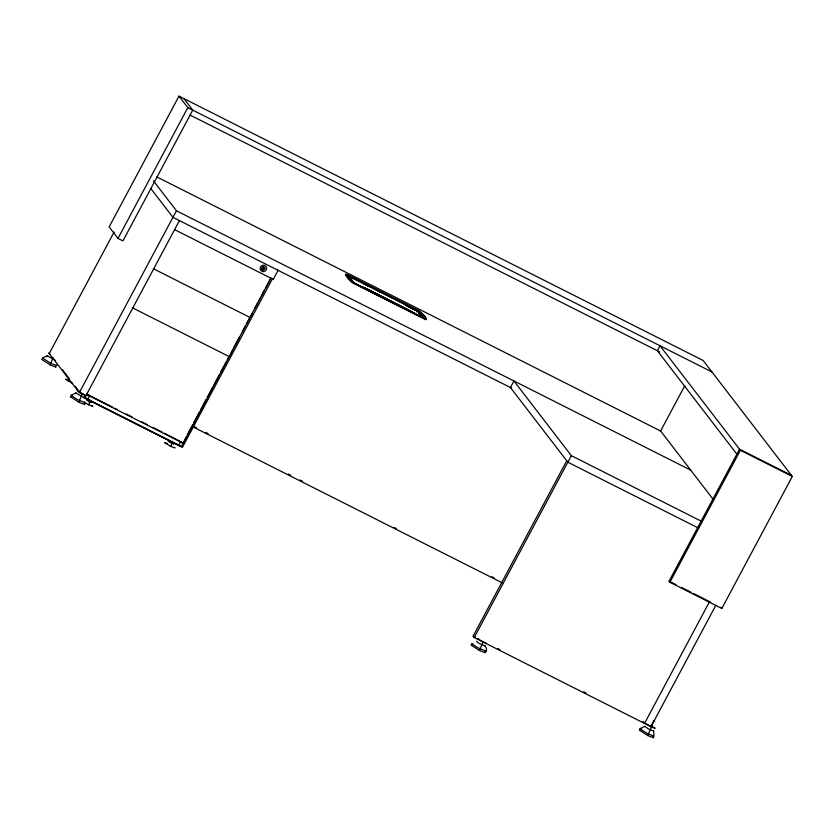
<?xml version="1.0" encoding="UTF-8"?>
<svg xmlns="http://www.w3.org/2000/svg" width="834" height="834" viewBox="0 0 834 834"><rect width="100%" height="100%" fill="white"/><g stroke="black" fill="none" stroke-linecap="round" stroke-linejoin="round"><path stroke-width="1.25" d="M421.222 316.086L417.469 310.978L404.678 304.525M422.671 317.973L417.573 310.79L416.781 311.864M791.456 475.38L739.539 449.192L669.066 581.183L669.91 582.268L721.827 608.455L792.3 476.464L703.104 360.455L178.987 96.139L109.16 226.911L117.99 238.399L122.932 240.89L192.748 110.119L183.918 98.631M114.102 232.04L49.237 353.522L79.324 392.647L85.819 395.921L179.487 220.478M53.136 357.734L50.082 364.865L41.7 359.381M117.99 238.399L187.817 107.638L178.987 96.139M79.324 392.647L176.443 210.773L153.477 180.915M82.191 394.388L78.782 402.197L70.4 396.703L71.39 396.963M85.037 395.274L83.817 397.568L75.779 393.002L71.109 395.337L77.051 399.403L85.589 402.968L84.547 401.957M84.661 397.839L181.499 446.544L270.987 277.983L265.598 288.064M84.776 397.755L86.997 393.606M85.819 398.506L86.6 398.558L85.631 397.954M87.706 399.528L89.551 396.087M88.811 400.925L87.737 400.56L89.259 401.498L90.124 399.861M262.241 268.955L263.179 267.203L264.378 267.808L263.44 269.559L261.845 268.444L263.054 269.059M171.46 442.958L172.544 443.323L169.948 442.02L171.46 442.958L172.336 441.322M178.57 445.356L180.405 441.905M179.883 445.71C182.093 446.888 177.121 444.668 179.602 445.346M86.569 394.503L183.282 443.281L185.992 437.162M187.212 434.879L192.685 424.631M193.895 422.358L199.368 412.111M200.587 409.828L206.061 399.58M207.27 397.307L212.743 387.059M213.963 384.787L219.425 374.539M220.645 372.256L226.118 362.008M227.338 359.735L228.547 357.463M232.738 349.613L229.486 356.754L132.773 307.975M233.927 347.382L239.295 337.322M242.287 331.734L245.269 326.146M246.457 323.915L249.439 318.327M251.837 313.845L250.367 317.639L153.654 268.871M254.829 308.246L257.821 302.638M259.02 300.396L260.218 298.155M261.407 295.914L264.399 290.305M272.572 278.556L182.458 447.316L83.817 397.568L181.395 446.628M174.608 229.642L273.26 279.39L278.149 270.237L277.493 269.382M418.532 310.988C421.337 311.979 430.354 322.633 424.162 318.901L354.043 283.539C350.906 282.799 341.158 271.154 347.778 274.98L417.897 310.342C420.909 311.009 430.688 322.497 424.298 318.661L353.397 282.882L350.895 281.194L345.599 274.313M347.778 274.98L417.897 310.342M348.31 275.679L353.48 282.799L348.31 275.679L418.428 311.04L423.599 318.161L353.355 282.736L348.07 275.856M349.019 276.554L348.852 276.7M349.352 276.617L351.479 277.993L349.331 276.502M349.342 276.388L354.106 283.153M361.695 286.854L365.626 288.178L410.297 310.707L415.447 313.991M363.593 287.282L415.176 313.584M417.594 311.363L406.804 305.89L415.989 310.498M417.573 310.79L422.859 318.067L422.65 317.4M423.599 318.161L418.428 311.04M715.874 605.213L651.01 726.685L474.233 637.53L473.128 636.102L566.745 460.764M474.233 637.53L571.342 455.656L513.911 380.961L510.418 387.497L567.85 462.203L698.11 527.891M486.274 643.264L483.126 641.961L479.352 650.447L470.97 644.953L471.961 645.214M660.309 431.543L684.745 385.777M669.91 582.268L740.384 450.287L660.017 345.766L657.369 350.739L736.891 454.165M709.39 601.939L644.526 723.412L642.951 721.358M653.168 722.088L650.916 726.331L651.99 726.695M650.593 725.413L655.19 728.311L651.458 727.039L647.684 735.525L639.303 730.031L640.303 730.292M353.741 283.216L354.429 282.987M56.462 365.094L56.889 365.646L50.864 363.405L42.409 358.005L47.767 355.732M653.554 730.803L654.044 736.391L645.954 732.732L640.012 728.666L644.974 726.268M89.102 395.326L87.841 395.733L87.455 394.492M183.073 442.718L181.812 443.125L181.426 441.884M42.409 358.005L43.493 358.109M75.779 393.002L76.467 393.064M71.109 395.337L72.193 395.441M476.631 641.19C478.424 645.078 488.588 644.213 486.159 651.218L477.621 647.653L471.679 643.587L472.763 643.681M640.012 728.666L641.096 728.77M653.825 731.147L648.435 728.895L644.682 726.331M49.362 353.074L48.581 353.116L50.447 354.481M165.549 442.625L164.652 442.666L170.73 446.44L175.036 447.9L174.504 447.514M478.633 638.656L477.851 638.688L478.32 639.032M55.534 360.424L47.079 355.67M85.912 398.318L86.6 398.558M89.259 401.498L90.333 401.863M178.82 445.293L179.508 445.533M653.7 721.097L654.753 721.452L653.272 720.534M651.573 725.069L652.657 725.444M361.8 286.667L361.403 286.729M88.321 400.612A2.982 0.657 -63.2 0 1 88.592 400.633L86.569 399.788L91.5 402.634L89.415 401.112M170.803 442.093L168.77 441.249L173.712 444.095L171.481 442.489M346.954 274.897L345.474 274.553M67.085 379.46L65.584 379.262L72.704 383.463M78.803 390.729L77.281 390.437L82.556 393.711M83.129 393.971L84.036 394.367M84.588 402.791L92.824 406.439L91.761 405.658M166.623 443.104L167.697 443.573M50.082 364.865L56.034 367.2L55.284 366.23M78.782 402.197L84.734 404.532L84.359 404.042M479.352 650.447L485.305 652.782L484.554 651.802M647.684 735.525L653.637 737.861L652.886 736.881M187.817 107.638L711.934 371.954M190.1 115.092L659.673 351.896M740.384 450.287L792.3 476.464M156.823 176.923L660.611 430.99L713.508 499.785M349.217 276.44L418.303 311.28M349.248 276.565L352.813 278.368M363.186 283.602L368.951 286.5M378.177 291.149L380.481 292.317M353.606 282.559L423.724 317.921M176.443 210.773L690.688 470.115M511.513 388.06L172.951 217.309L150.777 188.484M571.342 455.656L701.602 521.354M669.066 581.183L675.988 584.676M681.764 587.584L690.99 592.234M693.294 593.401L710.599 602.127M194.134 426.591L196.459 427.759M205.769 432.45L208.093 433.628M288.345 474.098L290.67 475.276M299.969 479.967L302.294 481.135M394.18 527.474L396.504 528.641M491.872 576.742L494.197 577.91M192.915 426.852L502.287 582.872M87.059 394.232L112.486 407.055M114.8 408.212L117.114 409.379M126.361 414.039L132.137 416.958M141.384 421.618L147.159 424.537M152.935 427.446L162.182 432.116M164.496 433.273L182.959 442.854M473.128 636.102L475.453 637.27M497.554 648.414L499.879 649.592M583.612 691.813L585.937 692.991M651.458 727.039L646.183 723.766M483.126 641.961L478.789 639.376M178.924 445.116L180.467 446.127M85.537 398.141L86.496 398.735M484.825 645.422L485.492 646.069M720.983 607.361L721.827 608.455M418.157 311.207L423.453 318.088M272.603 278.535L273.26 279.39M485.742 650.676L486.159 651.218M62.373 369.681L69.514 378.98M75.081 386.205L78.25 390.343M262.752 269.872L262.189 269.236M67.908 380.929A2.982 1.439 -58.6 0 1 69.305 379.209M89.478 401.79A2.982 0.657 -63.2 0 1 88.519 404.98M170.073 442.458A2.982 0.657 -63.2 0 1 170.522 442.072M171.679 443.25A2.982 0.657 -63.2 0 1 170.73 446.44M263.377 269.914A1.605 1.564 -37.3 0 0 264.691 267.464A1.605 1.564 -37.3 0 0 261.928 267.631A1.605 1.564 -37.3 0 0 263.377 269.914M262.908 271.603A3.284 3.18 -37.3 0 0 266.39 267.13A3.284 3.18 -37.3 0 0 260.833 266.484A3.284 3.18 -37.3 0 0 262.908 271.603"/></g></svg>
